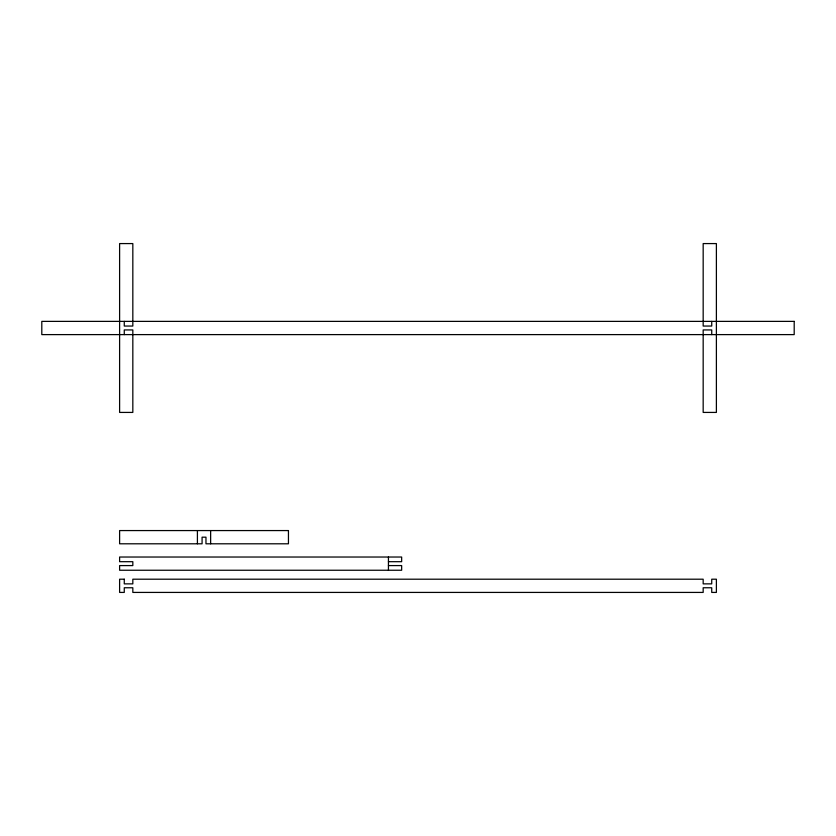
<?xml version="1.0" encoding="UTF-8"?>
<svg xmlns="http://www.w3.org/2000/svg" width="836" height="836" viewBox="0 0 836 836"><rect width="100%" height="100%" fill="white"/><g stroke="black" fill="none" stroke-linecap="round" stroke-linejoin="round"><path stroke-width="1.25" d="M388.437 561.688L401.656 561.688L401.656 557.027L119.611 557.027L119.611 561.688L132.83 561.688L132.83 565.585L119.611 565.585L119.611 570.246L401.656 570.246L401.656 565.585L388.437 565.585M711.729 321.379L711.729 326.05L703.17 326.05L703.17 243.579L716.389 243.579L716.389 412.42L703.17 412.42L703.17 329.938L711.729 329.938L711.729 334.609M388.437 557.027L388.437 570.246M210.641 530.567L210.641 543.797M197.411 530.567L197.411 543.797M124.271 321.379L124.271 326.05L132.83 326.05L132.83 243.579L119.611 243.579L119.611 412.42L132.83 412.42L132.83 329.938L124.271 329.938L124.271 334.609M794.2 321.379L41.8 321.379L41.8 334.609L794.2 334.609L794.2 321.379M288.451 530.567L119.611 530.567L119.611 543.797L202.082 543.797L202.082 537.182L205.969 537.182L205.969 543.797L288.451 543.797L288.451 530.567M124.271 579.202L119.611 579.202L119.611 592.421L124.271 592.421L124.271 587.76L132.83 587.76L132.83 592.421L703.17 592.421L703.17 587.76L711.729 587.76L711.729 592.421L716.389 592.421L716.389 579.202L711.729 579.202L711.729 583.862L703.17 583.862L703.17 579.202L132.83 579.202L132.83 583.862L124.271 583.862L124.271 579.202"/></g></svg>
